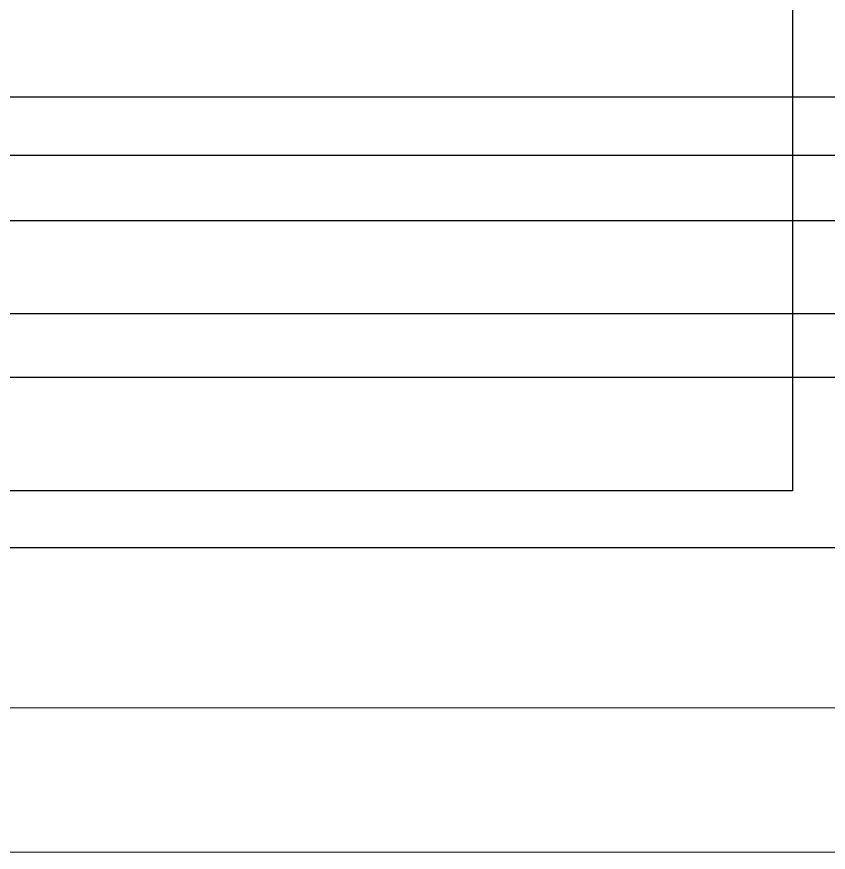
# Model space of a CAD drawing. Header units: millimetres. Extents: x 54 to 474, y 45 to 343.
# Drawn here: x 224.56 to 264.35, y 45.16 to 86.13 of the extents above; entities that cross this region are included whole.
import ezdxf

# ---------------------------------------------------------------- set-up
doc = ezdxf.new("R2010")
doc.units = ezdxf.units.MM
doc.layers.add('G-ANNO-TTLB', color=7, linetype='Continuous', lineweight=9)
doc.layers.add('G-ANNO-TTLB-THIN', color=7, linetype='Continuous', lineweight=9)

msp = doc.modelspace()

# ---------------------------------------------------------------- linework, layer by layer
for p, q in [((262.599, 206.974), (262.599, 62.883)), ((343.904, 82.183), (201.53, 82.183)), ((304.743, 79.324), (194.559, 79.324)), ((181.884, 76.132), (385.149, 76.132)), ((178.309, 71.58), (346.262, 71.58)), ((173.439, 68.462), (306.458, 68.462)), ((262.599, 62.883), (78.757, 62.883)), ((266.105, 60.091), (130.27, 60.091))]:
    msp.add_line(p, q)
at = {"layer": 'G-ANNO-TTLB'}
msp.add_line((61.473, 52.247), (467.308, 52.247), dxfattribs=at)
at = {"layer": 'G-ANNO-TTLB-THIN'}
msp.add_line((54.391, 45.165), (474.391, 45.165), dxfattribs=at)

doc.saveas('drawing.dxf')
